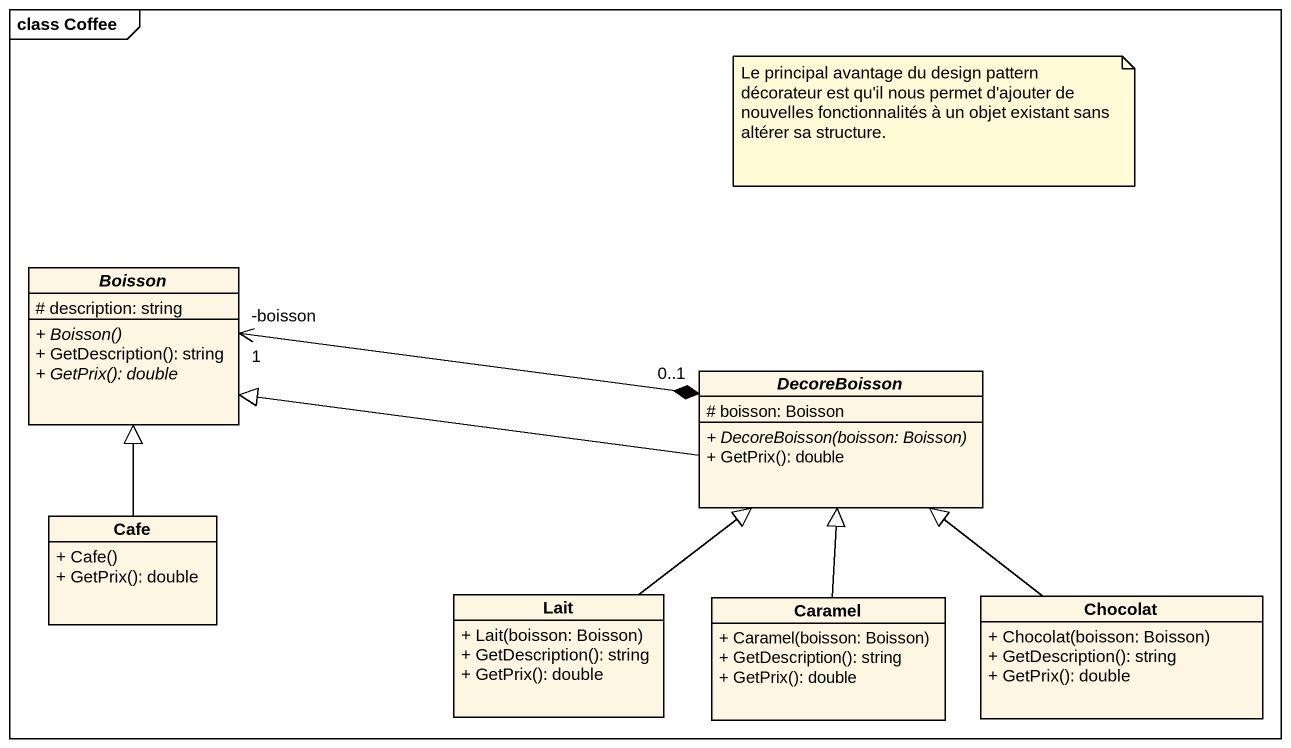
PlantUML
@startuml
mainframe class Coffee
hide circle
hide empty members
skinparam classAttributeIconSize 0
abstract class Boisson {
  # description: string
  {abstract} + Boisson()
  + GetDescription(): string
  {abstract} + GetPrix(): double
}
abstract class DecoreBoisson {
  # boisson: Boisson
  {abstract} + DecoreBoisson(boisson: Boisson)
  + GetPrix(): double
}
class Cafe {
  + Cafe()
  + GetPrix(): double
}
class Lait {
  + Lait(boisson: Boisson)
  + GetDescription(): string
  + GetPrix(): double
}
class Caramel {
  + Caramel(boisson: Boisson)
  + GetDescription(): string
  + GetPrix(): double
}
class Chocolat {
  + Chocolat(boisson: Boisson)
  + GetDescription(): string
  + GetPrix(): double
}
Boisson "-boisson\n1" <-right-* "0..1" DecoreBoisson
DecoreBoisson -left-|> Boisson
Cafe -up-|> Boisson
Lait -up-|> DecoreBoisson
Caramel -up-|> DecoreBoisson
Chocolat -up-|> DecoreBoisson
note as N1
  Le principal avantage du design pattern décorateur est qu'il nous permet d'ajouter de nouvelles fonctionnalités à un objet existant sans altérer sa structure.
end note
@enduml
